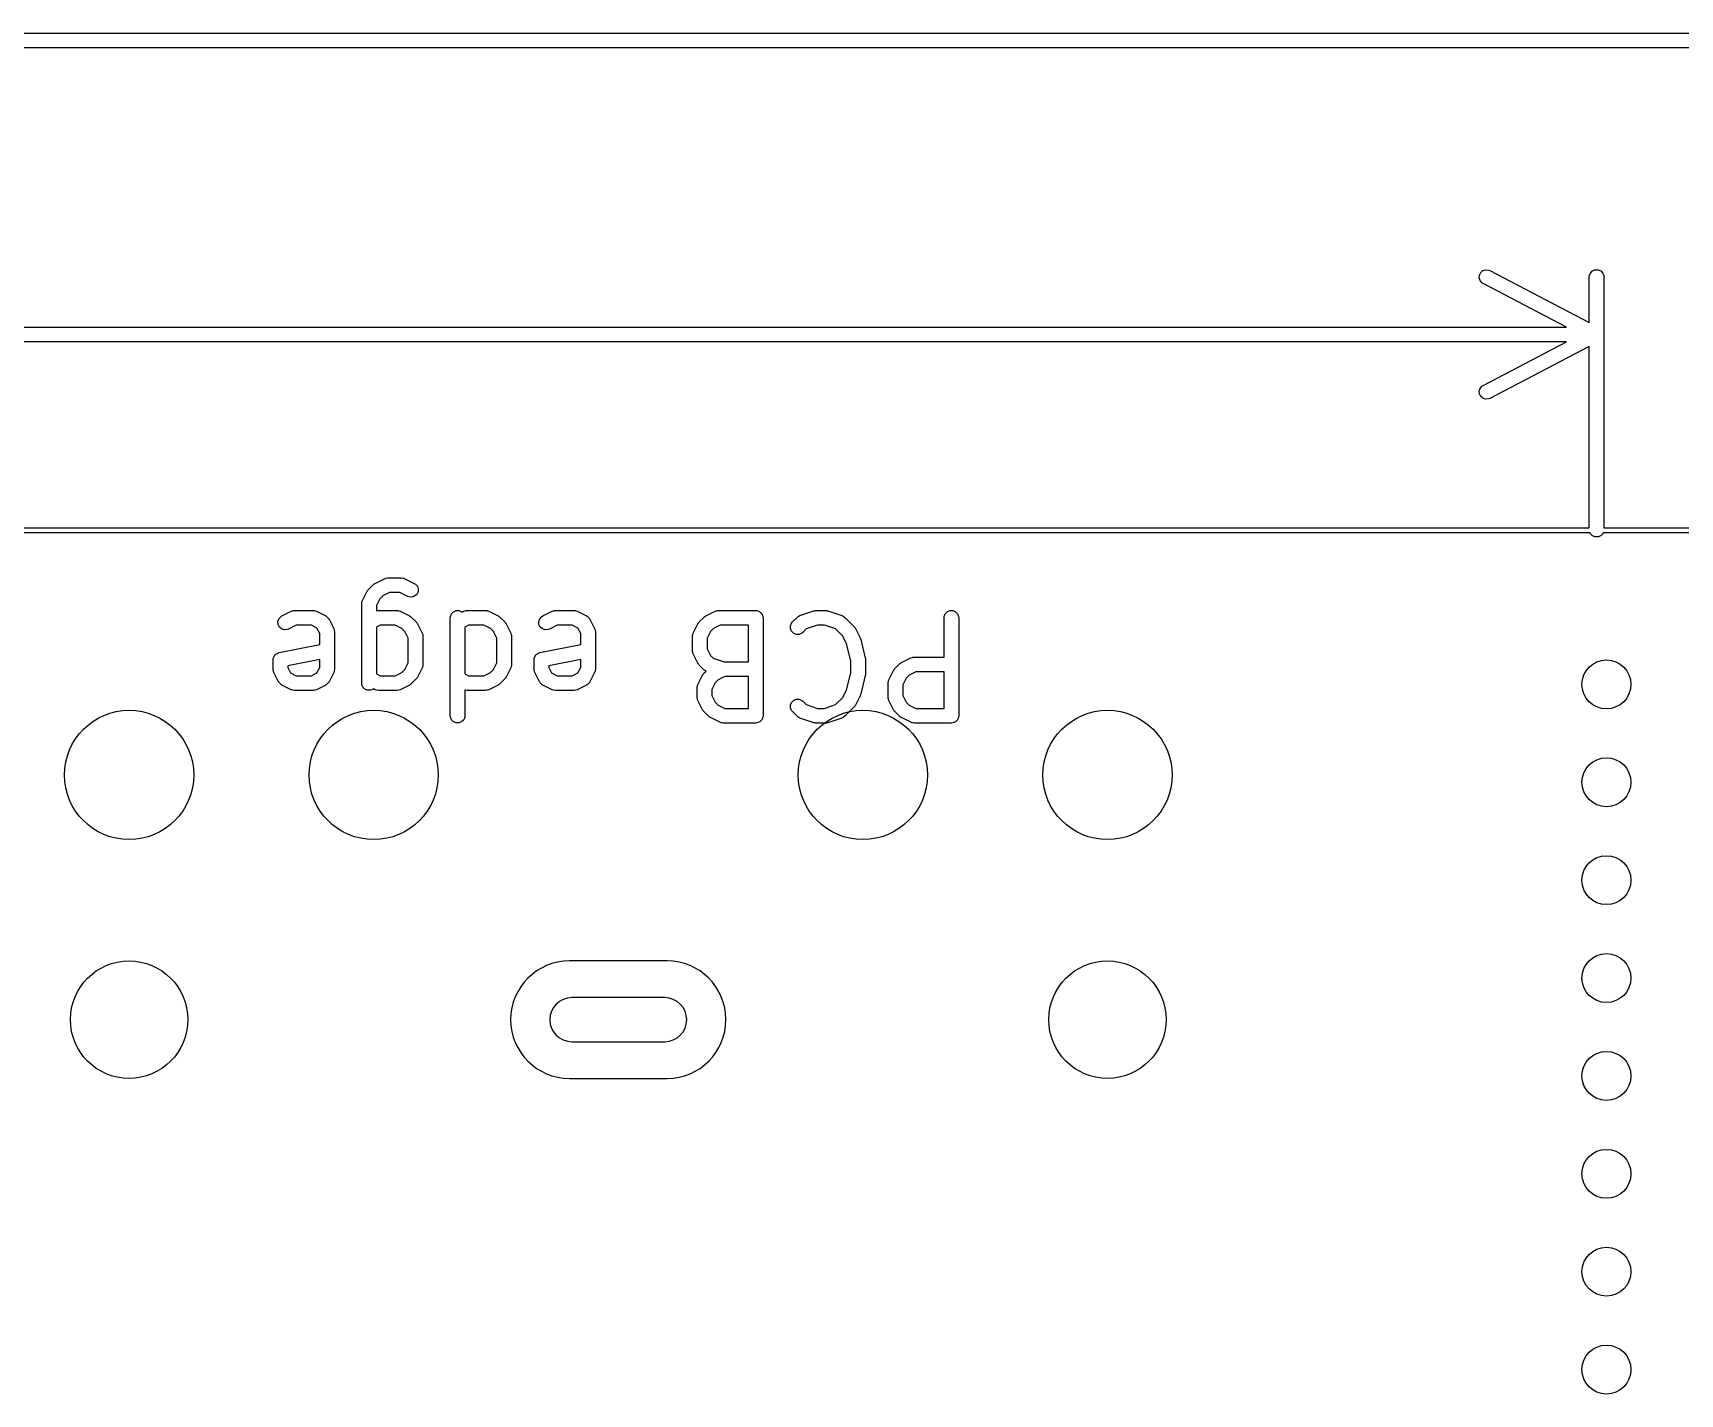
# Model space of a CAD drawing. Header units: inches. Extents: x 0.57 to 7.95, y -5.84 to -0.5.
# Drawn here: x 4.489 to 5.152, y -1.115 to -0.568 of the extents above; entities that cross this region are included whole.
import ezdxf

# ---------------------------------------------------------------- set-up
doc = ezdxf.new("R2010")
doc.units = ezdxf.units.IN
doc.header["$MEASUREMENT"] = 0
doc.layers.add('BLACK', color=250, linetype='CONTINUOUS')

msp = doc.modelspace()

# ---------------------------------------------------------------- linework, layer by layer
at = {"layer": 'BLACK', "linetype": 'CONTINUOUS'}
for p, q in [((0.99631, -0.56791), (7.27161, -0.56769)), ((7.27161, -0.5736), (0.99631, -0.57382)), ((5.07082, -0.66621), (5.07092, -0.66506)), ((5.07117, -0.66731), (5.07082, -0.66621)), ((5.07092, -0.66506), (5.07146, -0.66404)), ((5.07191, -0.66819), (5.07117, -0.66731)), ((5.07146, -0.66404), (5.07234, -0.6633)), ((5.0724, -0.66851), (5.07191, -0.66819)), ((5.07234, -0.6633), (5.07344, -0.66295)), ((5.10604, -0.68602), (5.0724, -0.66851)), ((5.07344, -0.66295), (5.07459, -0.66305)), ((5.07459, -0.66305), (5.07512, -0.66327)), ((5.07512, -0.66327), (5.11516, -0.68411)), ((5.11516, -0.66589), (5.11521, -0.66531)), ((5.11516, -0.68411), (5.11516, -0.66589)), ((5.11521, -0.66531), (5.11566, -0.66425)), ((5.11566, -0.66425), (5.11647, -0.66343)), ((5.11647, -0.66343), (5.11753, -0.66299)), ((5.11753, -0.66299), (5.11869, -0.66299)), ((5.11869, -0.66299), (5.11975, -0.66343)), ((5.11975, -0.66343), (5.12057, -0.66425)), ((5.12057, -0.66425), (5.12101, -0.66531)), ((5.12101, -0.66531), (5.12106, -0.66589)), ((5.12106, -0.66589), (5.12106, -0.76673)), ((3.16167, -0.68602), (5.10604, -0.68602)), ((5.10604, -0.69193), (3.16167, -0.69193)), ((5.0724, -0.70944), (5.10604, -0.69193)), ((5.11516, -0.69384), (5.07512, -0.71468)), ((5.11516, -0.76673), (5.11516, -0.69384)), ((5.07082, -0.71174), (5.07117, -0.71064)), ((5.07092, -0.71289), (5.07082, -0.71174)), ((5.07146, -0.71391), (5.07092, -0.71289)), ((5.07117, -0.71064), (5.07191, -0.70976)), ((5.07234, -0.71465), (5.07146, -0.71391)), ((5.07191, -0.70976), (5.0724, -0.70944)), ((5.07344, -0.715), (5.07234, -0.71465)), ((5.07459, -0.7149), (5.07344, -0.715)), ((5.07512, -0.71468), (5.07459, -0.7149)), ((5.11547, -0.7687), (3.15224, -0.7687)), ((3.15256, -0.76673), (5.11516, -0.76673)), ((5.11566, -0.76914), (5.11547, -0.7687)), ((5.12075, -0.7687), (5.12057, -0.76914)), ((7.28073, -0.7687), (5.12075, -0.7687)), ((5.12106, -0.76673), (7.28073, -0.76673)), ((5.11647, -0.76995), (5.11566, -0.76914)), ((5.11753, -0.77039), (5.11647, -0.76995)), ((5.11869, -0.77039), (5.11753, -0.77039)), ((5.11975, -0.76995), (5.11869, -0.77039)), ((5.12057, -0.76914), (5.11975, -0.76995)), ((4.62654, -0.78907), (4.63029, -0.7872)), ((4.63029, -0.7872), (4.63083, -0.78699)), ((4.63083, -0.78699), (4.63093, -0.78698)), ((4.63093, -0.78698), (4.63103, -0.78694)), ((4.63103, -0.78694), (4.63161, -0.78688)), ((4.63161, -0.78688), (4.63723, -0.78688)), ((4.63723, -0.78688), (4.63781, -0.78694)), ((4.63781, -0.78694), (4.63791, -0.78698)), ((4.63791, -0.78698), (4.63801, -0.78699)), ((4.63801, -0.78699), (4.63855, -0.7872)), ((4.63855, -0.7872), (4.6423, -0.78907)), ((4.62147, -0.79602), (4.62334, -0.79227)), ((4.62334, -0.79227), (4.6235, -0.79202)), ((4.6235, -0.79202), (4.62353, -0.79195)), ((4.62353, -0.79195), (4.6236, -0.79186)), ((4.6236, -0.79186), (4.62365, -0.79178)), ((4.62365, -0.79178), (4.62371, -0.79172)), ((4.62371, -0.79172), (4.6239, -0.7915)), ((4.6239, -0.7915), (4.62577, -0.78962)), ((4.62577, -0.78962), (4.626, -0.78944)), ((4.626, -0.78944), (4.62605, -0.78938)), ((4.62605, -0.78938), (4.62614, -0.78932)), ((4.62614, -0.78932), (4.62622, -0.78926)), ((4.62622, -0.78926), (4.62629, -0.78923)), ((4.62629, -0.78923), (4.62654, -0.78907)), ((4.62841, -0.79534), (4.62706, -0.79803)), ((4.62961, -0.79414), (4.62841, -0.79534)), ((4.63231, -0.79279), (4.62961, -0.79414)), ((4.63654, -0.79279), (4.63231, -0.79279)), ((4.63966, -0.79435), (4.63654, -0.79279)), ((4.6402, -0.79456), (4.63966, -0.79435)), ((4.64135, -0.79464), (4.6402, -0.79456)), ((4.64244, -0.79428), (4.64135, -0.79464)), ((4.6423, -0.78907), (4.64279, -0.78938)), ((4.64331, -0.79352), (4.64244, -0.79428)), ((4.64279, -0.78938), (4.64355, -0.79025)), ((4.64383, -0.79249), (4.64331, -0.79352)), ((4.64355, -0.79025), (4.64391, -0.79134)), ((4.64391, -0.79134), (4.64383, -0.79249)), ((4.58904, -0.80219), (4.59279, -0.80032)), ((4.59279, -0.80032), (4.59333, -0.80011)), ((4.59333, -0.80011), (4.59344, -0.8001)), ((4.59344, -0.8001), (4.59354, -0.80006)), ((4.59354, -0.80006), (4.59411, -0.80001)), ((4.59411, -0.80001), (4.60161, -0.80001)), ((4.60161, -0.80001), (4.60219, -0.80006)), ((4.60219, -0.80006), (4.60229, -0.8001)), ((4.60229, -0.8001), (4.60239, -0.80011)), ((4.60239, -0.80011), (4.60293, -0.80032)), ((4.60293, -0.80032), (4.60668, -0.80219)), ((4.62116, -0.79734), (4.62121, -0.79676)), ((4.62116, -0.82921), (4.62116, -0.79734)), ((4.62121, -0.79676), (4.62125, -0.79666)), ((4.62125, -0.79666), (4.62126, -0.79656)), ((4.62126, -0.79656), (4.62147, -0.79602)), ((4.62706, -0.79803), (4.62706, -0.80012)), ((4.62706, -0.80012), (4.62708, -0.80011)), ((4.62708, -0.80011), (4.62718, -0.8001)), ((4.62718, -0.8001), (4.62728, -0.80006)), ((4.62728, -0.80006), (4.62786, -0.80001)), ((4.62786, -0.80001), (4.63536, -0.80001)), ((4.63536, -0.80001), (4.63593, -0.80006)), ((4.63593, -0.80006), (4.63603, -0.8001)), ((4.63603, -0.8001), (4.63614, -0.80011)), ((4.63614, -0.80011), (4.63668, -0.80032)), ((4.63668, -0.80032), (4.64043, -0.80219)), ((4.65683, -0.80238), (4.65727, -0.80132)), ((4.65727, -0.80132), (4.65809, -0.8005)), ((4.65809, -0.8005), (4.65915, -0.80006)), ((4.65915, -0.80006), (4.66031, -0.80006)), ((4.66031, -0.80006), (4.66137, -0.8005)), ((4.66137, -0.8005), (4.66151, -0.80064)), ((4.66151, -0.80064), (4.66216, -0.80032)), ((4.66216, -0.80032), (4.6627, -0.80011)), ((4.6627, -0.80011), (4.66281, -0.8001)), ((4.66281, -0.8001), (4.6629, -0.80006)), ((4.6629, -0.80006), (4.66348, -0.80001)), ((4.66348, -0.80001), (4.67098, -0.80001)), ((4.67098, -0.80001), (4.67155, -0.80006)), ((4.67155, -0.80006), (4.67165, -0.8001)), ((4.67165, -0.8001), (4.67176, -0.80011)), ((4.67176, -0.80011), (4.6723, -0.80032)), ((4.6723, -0.80032), (4.67605, -0.80219)), ((4.69403, -0.80219), (4.69778, -0.80032)), ((4.69778, -0.80032), (4.69832, -0.80011)), ((4.69832, -0.80011), (4.69843, -0.8001)), ((4.69843, -0.8001), (4.69852, -0.80006)), ((4.69852, -0.80006), (4.6991, -0.80001)), ((4.6991, -0.80001), (4.7066, -0.80001)), ((4.7066, -0.80001), (4.70718, -0.80006)), ((4.70718, -0.80006), (4.70727, -0.8001)), ((4.70727, -0.8001), (4.70738, -0.80011)), ((4.70738, -0.80011), (4.70792, -0.80032)), ((4.70792, -0.80032), (4.71167, -0.80219)), ((4.75965, -0.80219), (4.7634, -0.80032)), ((4.7634, -0.80032), (4.76394, -0.80011)), ((4.76394, -0.80011), (4.76404, -0.8001)), ((4.76404, -0.8001), (4.76414, -0.80006)), ((4.76414, -0.80006), (4.76472, -0.80001)), ((4.76472, -0.80001), (4.77971, -0.80001)), ((4.77971, -0.80001), (4.78029, -0.80006)), ((4.78029, -0.80006), (4.78136, -0.8005)), ((4.78136, -0.8005), (4.78217, -0.80132)), ((4.78217, -0.80132), (4.78261, -0.80238)), ((4.79753, -0.80203), (4.80315, -0.80016)), ((4.80315, -0.80016), (4.80344, -0.80009)), ((4.80344, -0.80009), (4.80351, -0.80006)), ((4.80351, -0.80006), (4.80362, -0.80005)), ((4.80362, -0.80005), (4.80372, -0.80003)), ((4.80372, -0.80003), (4.8038, -0.80004)), ((4.8038, -0.80004), (4.80409, -0.80001)), ((4.80409, -0.80001), (4.80784, -0.80001)), ((4.80784, -0.80001), (4.80813, -0.80004)), ((4.80813, -0.80004), (4.80821, -0.80003)), ((4.80821, -0.80003), (4.80831, -0.80005)), ((4.80831, -0.80005), (4.80841, -0.80006)), ((4.80841, -0.80006), (4.80848, -0.80009)), ((4.80848, -0.80009), (4.80877, -0.80016)), ((4.80877, -0.80016), (4.81439, -0.80203)), ((4.85556, -0.80238), (4.856, -0.80132)), ((4.856, -0.80132), (4.85681, -0.8005)), ((4.85681, -0.8005), (4.85788, -0.80006)), ((4.85788, -0.80006), (4.85903, -0.80006)), ((4.85903, -0.80006), (4.8601, -0.8005)), ((4.8601, -0.8005), (4.86091, -0.80132)), ((4.86091, -0.80132), (4.86135, -0.80238)), ((4.58743, -0.80447), (4.5878, -0.80337)), ((4.58752, -0.80561), (4.58743, -0.80447)), ((4.58803, -0.80665), (4.58752, -0.80561)), ((4.5878, -0.80337), (4.58855, -0.8025)), ((4.5889, -0.8074), (4.58803, -0.80665)), ((4.58855, -0.8025), (4.58904, -0.80219)), ((4.58999, -0.80776), (4.5889, -0.8074)), ((4.59114, -0.80768), (4.58999, -0.80776)), ((4.59168, -0.80748), (4.59114, -0.80768)), ((4.59481, -0.80591), (4.59168, -0.80748)), ((4.60092, -0.80591), (4.59481, -0.80591)), ((4.60316, -0.80704), (4.60092, -0.80591)), ((4.60428, -0.80928), (4.60316, -0.80704)), ((4.60668, -0.80219), (4.60678, -0.80225)), ((4.60678, -0.80225), (4.60682, -0.80227)), ((4.60682, -0.80227), (4.60688, -0.80232)), ((4.60688, -0.80232), (4.60717, -0.8025)), ((4.60717, -0.8025), (4.60741, -0.80278)), ((4.60741, -0.80278), (4.60769, -0.80302)), ((4.60769, -0.80302), (4.60788, -0.80332)), ((4.60788, -0.80332), (4.60793, -0.80337)), ((4.60793, -0.80337), (4.60794, -0.80342)), ((4.60794, -0.80342), (4.608, -0.80351)), ((4.608, -0.80351), (4.60988, -0.80726)), ((4.60988, -0.80726), (4.61008, -0.8078)), ((4.61008, -0.8078), (4.61009, -0.80791)), ((4.61009, -0.80791), (4.61013, -0.80801)), ((4.61013, -0.80801), (4.61019, -0.80858)), ((4.61019, -0.80858), (4.61019, -0.82358)), ((4.62856, -0.80591), (4.62706, -0.80666)), ((4.62706, -0.80666), (4.62706, -0.82551)), ((4.63466, -0.80591), (4.62856, -0.80591)), ((4.63736, -0.80726), (4.63466, -0.80591)), ((4.63856, -0.80846), (4.63736, -0.80726)), ((4.6399, -0.81116), (4.63856, -0.80846)), ((4.64043, -0.80219), (4.64068, -0.80235)), ((4.64068, -0.80235), (4.64075, -0.80238)), ((4.64075, -0.80238), (4.64083, -0.80245)), ((4.64083, -0.80245), (4.64092, -0.8025)), ((4.64092, -0.8025), (4.64097, -0.80256)), ((4.64097, -0.80256), (4.6412, -0.80275)), ((4.6412, -0.80275), (4.64307, -0.80462)), ((4.64307, -0.80462), (4.64326, -0.80485)), ((4.64326, -0.80485), (4.64331, -0.8049)), ((4.64331, -0.8049), (4.64337, -0.80499)), ((4.64337, -0.80499), (4.64344, -0.80507)), ((4.64344, -0.80507), (4.64347, -0.80514)), ((4.64347, -0.80514), (4.64362, -0.80539)), ((4.64362, -0.80539), (4.6455, -0.80914)), ((4.65678, -0.80296), (4.65683, -0.80238)), ((4.65678, -0.84233), (4.65678, -0.80296)), ((4.66418, -0.80591), (4.66268, -0.80666)), ((4.66268, -0.80666), (4.66268, -0.82551)), ((4.67028, -0.80591), (4.66418, -0.80591)), ((4.67298, -0.80726), (4.67028, -0.80591)), ((4.67418, -0.80846), (4.67298, -0.80726)), ((4.67552, -0.81116), (4.67418, -0.80846)), ((4.67605, -0.80219), (4.6763, -0.80235)), ((4.6763, -0.80235), (4.67637, -0.80238)), ((4.67637, -0.80238), (4.67645, -0.80245)), ((4.67645, -0.80245), (4.67654, -0.8025)), ((4.67654, -0.8025), (4.67659, -0.80256)), ((4.67659, -0.80256), (4.67682, -0.80275)), ((4.67682, -0.80275), (4.67869, -0.80462)), ((4.67869, -0.80462), (4.67888, -0.80485)), ((4.67888, -0.80485), (4.67894, -0.8049)), ((4.67894, -0.8049), (4.67899, -0.80499)), ((4.67899, -0.80499), (4.67906, -0.80507)), ((4.67906, -0.80507), (4.67909, -0.80514)), ((4.67909, -0.80514), (4.67924, -0.80539)), ((4.67924, -0.80539), (4.68112, -0.80914)), ((4.69242, -0.80447), (4.69279, -0.80337)), ((4.6925, -0.80561), (4.69242, -0.80447)), ((4.69302, -0.80665), (4.6925, -0.80561)), ((4.69279, -0.80337), (4.69354, -0.8025)), ((4.69389, -0.8074), (4.69302, -0.80665)), ((4.69354, -0.8025), (4.69403, -0.80219)), ((4.69498, -0.80776), (4.69389, -0.8074)), ((4.69613, -0.80768), (4.69498, -0.80776)), ((4.69667, -0.80748), (4.69613, -0.80768)), ((4.6998, -0.80591), (4.69667, -0.80748)), ((4.7059, -0.80591), (4.6998, -0.80591)), ((4.70815, -0.80704), (4.7059, -0.80591)), ((4.70927, -0.80928), (4.70815, -0.80704)), ((4.71167, -0.80219), (4.71177, -0.80225)), ((4.71177, -0.80225), (4.71181, -0.80227)), ((4.71181, -0.80227), (4.71187, -0.80232)), ((4.71187, -0.80232), (4.71216, -0.8025)), ((4.71216, -0.8025), (4.7124, -0.80278)), ((4.7124, -0.80278), (4.71268, -0.80302)), ((4.71268, -0.80302), (4.71286, -0.80332)), ((4.71286, -0.80332), (4.71291, -0.80337)), ((4.71291, -0.80337), (4.71293, -0.80342)), ((4.71293, -0.80342), (4.71299, -0.80351)), ((4.71299, -0.80351), (4.71486, -0.80726)), ((4.71486, -0.80726), (4.71507, -0.8078)), ((4.71507, -0.8078), (4.71508, -0.80791)), ((4.71508, -0.80791), (4.71512, -0.80801)), ((4.71512, -0.80801), (4.71518, -0.80858)), ((4.71518, -0.80858), (4.71518, -0.82358)), ((4.75458, -0.80914), (4.75645, -0.80539)), ((4.75645, -0.80539), (4.75661, -0.80514)), ((4.75661, -0.80514), (4.75664, -0.80507)), ((4.75664, -0.80507), (4.7567, -0.80499)), ((4.7567, -0.80499), (4.75676, -0.8049)), ((4.75676, -0.8049), (4.75682, -0.80485)), ((4.75682, -0.80485), (4.757, -0.80462)), ((4.757, -0.80462), (4.75888, -0.80275)), ((4.75888, -0.80275), (4.75911, -0.80256)), ((4.75911, -0.80256), (4.75916, -0.8025)), ((4.75916, -0.8025), (4.75925, -0.80245)), ((4.75925, -0.80245), (4.75933, -0.80238)), ((4.75933, -0.80238), (4.7594, -0.80235)), ((4.7594, -0.80235), (4.75965, -0.80219)), ((4.76152, -0.80846), (4.76017, -0.81116)), ((4.76272, -0.80726), (4.76152, -0.80846)), ((4.76541, -0.80591), (4.76272, -0.80726)), ((4.77676, -0.80591), (4.76541, -0.80591)), ((4.77676, -0.82063), (4.77676, -0.80591)), ((4.78261, -0.80238), (4.78267, -0.80296)), ((4.78267, -0.80296), (4.78267, -0.84233)), ((4.79369, -0.80613), (4.79413, -0.80507)), ((4.79369, -0.80729), (4.79369, -0.80613)), ((4.79413, -0.80835), (4.79369, -0.80729)), ((4.79413, -0.80507), (4.7945, -0.80462)), ((4.79495, -0.80916), (4.79413, -0.80835)), ((4.7945, -0.80462), (4.79637, -0.80275)), ((4.79637, -0.80275), (4.79682, -0.80238)), ((4.79682, -0.80238), (4.79692, -0.80234)), ((4.79692, -0.80234), (4.797, -0.80227)), ((4.797, -0.80227), (4.79753, -0.80203)), ((4.80006, -0.80742), (4.79868, -0.8088)), ((4.80457, -0.80591), (4.80006, -0.80742)), ((4.80736, -0.80591), (4.80457, -0.80591)), ((4.81187, -0.80742), (4.80736, -0.80591)), ((4.81478, -0.81033), (4.81187, -0.80742)), ((4.81439, -0.80203), (4.81492, -0.80227)), ((4.81492, -0.80227), (4.815, -0.80234)), ((4.815, -0.80234), (4.8151, -0.80238)), ((4.8151, -0.80238), (4.81555, -0.80275)), ((4.81555, -0.80275), (4.8193, -0.8065)), ((4.8193, -0.8065), (4.81948, -0.80672)), ((4.81948, -0.80672), (4.81954, -0.80677)), ((4.81954, -0.80677), (4.8196, -0.80686)), ((4.8196, -0.80686), (4.81967, -0.80694)), ((4.81967, -0.80694), (4.8197, -0.80702)), ((4.8197, -0.80702), (4.81985, -0.80726)), ((4.81985, -0.80726), (4.82173, -0.81101)), ((4.8555, -0.80296), (4.85556, -0.80238)), ((4.8555, -0.81875), (4.8555, -0.80296)), ((4.86135, -0.80238), (4.86141, -0.80296)), ((4.86141, -0.80296), (4.86141, -0.84233)), ((4.58791, -0.81694), (4.60428, -0.81366)), ((4.60428, -0.81366), (4.60428, -0.80928)), ((4.6399, -0.82101), (4.6399, -0.81116)), ((4.6455, -0.80914), (4.6457, -0.80968)), ((4.6457, -0.80968), (4.64571, -0.80978)), ((4.64571, -0.80978), (4.64575, -0.80988)), ((4.64575, -0.80988), (4.64581, -0.81046)), ((4.64581, -0.81046), (4.64581, -0.82171)), ((4.67552, -0.82101), (4.67552, -0.81116)), ((4.68112, -0.80914), (4.68133, -0.80968)), ((4.68133, -0.80968), (4.68133, -0.80978)), ((4.68133, -0.80978), (4.68137, -0.80988)), ((4.68137, -0.80988), (4.68143, -0.81046)), ((4.68143, -0.81046), (4.68143, -0.82171)), ((4.6929, -0.81694), (4.70927, -0.81366)), ((4.70927, -0.81366), (4.70927, -0.80928)), ((4.75427, -0.81046), (4.75432, -0.80988)), ((4.75427, -0.81608), (4.75427, -0.81046)), ((4.75432, -0.80988), (4.75436, -0.80978)), ((4.75436, -0.80978), (4.75437, -0.80968)), ((4.75437, -0.80968), (4.75458, -0.80914)), ((4.76017, -0.81116), (4.76017, -0.81539)), ((4.79601, -0.80961), (4.79495, -0.80916)), ((4.79716, -0.80961), (4.79601, -0.80961)), ((4.79823, -0.80916), (4.79716, -0.80961)), ((4.79868, -0.8088), (4.79823, -0.80916)), ((4.8163, -0.81336), (4.81478, -0.81033)), ((4.81801, -0.8202), (4.8163, -0.81336)), ((4.82173, -0.81101), (4.82174, -0.81106)), ((4.82174, -0.81106), (4.82175, -0.81107)), ((4.82175, -0.81107), (4.82184, -0.81131)), ((4.82184, -0.81131), (4.82193, -0.81155)), ((4.82193, -0.81155), (4.82193, -0.81158)), ((4.82193, -0.81158), (4.82195, -0.81162)), ((4.82195, -0.81162), (4.82382, -0.81912)), ((4.58554, -0.81983), (4.58559, -0.81926)), ((4.58554, -0.82358), (4.58554, -0.81983)), ((4.58559, -0.81926), (4.5857, -0.81899)), ((4.5857, -0.81899), (4.58576, -0.81871)), ((4.58576, -0.81871), (4.58592, -0.81846)), ((4.58592, -0.81846), (4.58603, -0.81819)), ((4.58603, -0.81819), (4.58624, -0.81799)), ((4.58624, -0.81799), (4.5864, -0.81775)), ((4.5864, -0.81775), (4.58664, -0.81758)), ((4.58664, -0.81758), (4.58685, -0.81738)), ((4.58685, -0.81738), (4.58712, -0.81727)), ((4.58712, -0.81727), (4.58736, -0.81711)), ((4.58736, -0.81711), (4.58791, -0.81694)), ((4.60428, -0.81968), (4.59144, -0.82225)), ((4.60428, -0.82289), (4.60428, -0.81968)), ((4.63856, -0.82371), (4.6399, -0.82101)), ((4.64581, -0.82171), (4.64575, -0.82228)), ((4.67418, -0.82371), (4.67552, -0.82101)), ((4.68143, -0.82171), (4.68137, -0.82228)), ((4.69052, -0.81983), (4.69058, -0.81926)), ((4.69052, -0.82358), (4.69052, -0.81983)), ((4.69058, -0.81926), (4.69069, -0.81899)), ((4.69069, -0.81899), (4.69075, -0.81871)), ((4.69075, -0.81871), (4.69091, -0.81846)), ((4.69091, -0.81846), (4.69102, -0.81819)), ((4.69102, -0.81819), (4.69123, -0.81799)), ((4.69123, -0.81799), (4.69139, -0.81775)), ((4.69139, -0.81775), (4.69163, -0.81758)), ((4.69163, -0.81758), (4.69184, -0.81738)), ((4.69184, -0.81738), (4.6921, -0.81727)), ((4.6921, -0.81727), (4.69234, -0.81711)), ((4.69234, -0.81711), (4.6929, -0.81694)), ((4.70927, -0.81968), (4.69643, -0.82225)), ((4.70927, -0.82289), (4.70927, -0.81968)), ((4.75432, -0.81666), (4.75427, -0.81608)), ((4.75436, -0.81676), (4.75432, -0.81666)), ((4.75437, -0.81686), (4.75436, -0.81676)), ((4.75458, -0.8174), (4.75437, -0.81686)), ((4.75645, -0.82115), (4.75458, -0.8174)), ((4.75661, -0.8214), (4.75645, -0.82115)), ((4.75664, -0.82147), (4.75661, -0.8214)), ((4.7567, -0.82155), (4.75664, -0.82147)), ((4.75676, -0.82164), (4.7567, -0.82155)), ((4.75682, -0.82169), (4.75676, -0.82164)), ((4.757, -0.82192), (4.75682, -0.82169)), ((4.76017, -0.81539), (4.76152, -0.81808)), ((4.76152, -0.81808), (4.76256, -0.81913)), ((4.76256, -0.81913), (4.76707, -0.82063)), ((4.76707, -0.82063), (4.77676, -0.82063)), ((4.81801, -0.82509), (4.81801, -0.8202)), ((4.82382, -0.81912), (4.82384, -0.81922)), ((4.82384, -0.81922), (4.82386, -0.81926)), ((4.82386, -0.81926), (4.82388, -0.81947)), ((4.82388, -0.81947), (4.82391, -0.81969)), ((4.82391, -0.81969), (4.8239, -0.81973)), ((4.8239, -0.81973), (4.82391, -0.81983)), ((4.82391, -0.81983), (4.82391, -0.82546)), ((4.83574, -0.82337), (4.83762, -0.82149)), ((4.83762, -0.82149), (4.83785, -0.82131)), ((4.83785, -0.82131), (4.8379, -0.82125)), ((4.8379, -0.82125), (4.83799, -0.82119)), ((4.83799, -0.82119), (4.83807, -0.82113)), ((4.83807, -0.82113), (4.83814, -0.8211)), ((4.83814, -0.8211), (4.83839, -0.82094)), ((4.83839, -0.82094), (4.84214, -0.81907)), ((4.84214, -0.81907), (4.84268, -0.81886)), ((4.84268, -0.81886), (4.84278, -0.81885)), ((4.84278, -0.81885), (4.84288, -0.81881)), ((4.84288, -0.81881), (4.84346, -0.81875)), ((4.84346, -0.81875), (4.8555, -0.81875)), ((4.58559, -0.82416), (4.58554, -0.82358)), ((4.58563, -0.82426), (4.58559, -0.82416)), ((4.58564, -0.82436), (4.58563, -0.82426)), ((4.58585, -0.8249), (4.58564, -0.82436)), ((4.58772, -0.82865), (4.58585, -0.8249)), ((4.59144, -0.82225), (4.59144, -0.82289)), ((4.59144, -0.82289), (4.59256, -0.82513)), ((4.59256, -0.82513), (4.59481, -0.82625)), ((4.59481, -0.82625), (4.60092, -0.82625)), ((4.60092, -0.82625), (4.60316, -0.82513)), ((4.60316, -0.82513), (4.60428, -0.82289)), ((4.60988, -0.8249), (4.608, -0.82865)), ((4.61008, -0.82436), (4.60988, -0.8249)), ((4.61009, -0.82426), (4.61008, -0.82436)), ((4.61013, -0.82416), (4.61009, -0.82426)), ((4.61019, -0.82358), (4.61013, -0.82416)), ((4.62706, -0.82551), (4.62856, -0.82625)), ((4.62856, -0.82625), (4.63466, -0.82625)), ((4.63466, -0.82625), (4.63736, -0.82491)), ((4.63736, -0.82491), (4.63856, -0.82371)), ((4.64307, -0.82754), (4.6412, -0.82942)), ((4.64326, -0.82732), (4.64307, -0.82754)), ((4.64331, -0.82727), (4.64326, -0.82732)), ((4.64337, -0.82718), (4.64331, -0.82727)), ((4.64344, -0.8271), (4.64337, -0.82718)), ((4.64347, -0.82703), (4.64344, -0.8271)), ((4.64362, -0.82678), (4.64347, -0.82703)), ((4.6455, -0.82303), (4.64362, -0.82678)), ((4.6457, -0.82249), (4.6455, -0.82303)), ((4.64571, -0.82238), (4.6457, -0.82249)), ((4.64575, -0.82228), (4.64571, -0.82238)), ((4.66268, -0.82551), (4.66418, -0.82625)), ((4.66418, -0.82625), (4.67028, -0.82625)), ((4.67028, -0.82625), (4.67298, -0.82491)), ((4.67298, -0.82491), (4.67418, -0.82371)), ((4.67869, -0.82754), (4.67682, -0.82942)), ((4.67888, -0.82732), (4.67869, -0.82754)), ((4.67894, -0.82727), (4.67888, -0.82732)), ((4.67899, -0.82718), (4.67894, -0.82727)), ((4.67906, -0.8271), (4.67899, -0.82718)), ((4.67909, -0.82703), (4.67906, -0.8271)), ((4.67924, -0.82678), (4.67909, -0.82703)), ((4.68112, -0.82303), (4.67924, -0.82678)), ((4.68133, -0.82249), (4.68112, -0.82303)), ((4.68137, -0.82228), (4.68133, -0.82238)), ((4.68133, -0.82238), (4.68133, -0.82249)), ((4.69058, -0.82416), (4.69052, -0.82358)), ((4.69062, -0.82426), (4.69058, -0.82416)), ((4.69063, -0.82436), (4.69062, -0.82426)), ((4.69083, -0.8249), (4.69063, -0.82436)), ((4.69271, -0.82865), (4.69083, -0.8249)), ((4.69643, -0.82225), (4.69643, -0.82289)), ((4.69643, -0.82289), (4.69755, -0.82513)), ((4.69755, -0.82513), (4.6998, -0.82625)), ((4.6998, -0.82625), (4.7059, -0.82625)), ((4.7059, -0.82625), (4.70815, -0.82513)), ((4.70815, -0.82513), (4.70927, -0.82289)), ((4.71486, -0.8249), (4.71299, -0.82865)), ((4.71507, -0.82436), (4.71486, -0.8249)), ((4.71508, -0.82426), (4.71507, -0.82436)), ((4.71512, -0.82416), (4.71508, -0.82426)), ((4.71518, -0.82358), (4.71512, -0.82416)), ((4.75645, -0.82976), (4.75833, -0.82601)), ((4.75888, -0.8238), (4.757, -0.82192)), ((4.75833, -0.82601), (4.75848, -0.82576)), ((4.75848, -0.82576), (4.75851, -0.82569)), ((4.75851, -0.82569), (4.75858, -0.82561)), ((4.75858, -0.82561), (4.75863, -0.82552)), ((4.75863, -0.82552), (4.75869, -0.82547)), ((4.75869, -0.82547), (4.75888, -0.82524)), ((4.75933, -0.82416), (4.75888, -0.8238)), ((4.75888, -0.82524), (4.75974, -0.82438)), ((4.75942, -0.8242), (4.75933, -0.82416)), ((4.75951, -0.82427), (4.75942, -0.8242)), ((4.75974, -0.82438), (4.75951, -0.82427)), ((4.76459, -0.82788), (4.76339, -0.82908)), ((4.76729, -0.82654), (4.76459, -0.82788)), ((4.77676, -0.82654), (4.76729, -0.82654)), ((4.77676, -0.83938), (4.77676, -0.82654)), ((4.8163, -0.83193), (4.81801, -0.82509)), ((4.82382, -0.82617), (4.82195, -0.83367)), ((4.82384, -0.82607), (4.82382, -0.82617)), ((4.82386, -0.82603), (4.82384, -0.82607)), ((4.82388, -0.82582), (4.82386, -0.82603)), ((4.82391, -0.8256), (4.82388, -0.82582)), ((4.82391, -0.82546), (4.8239, -0.82556)), ((4.8239, -0.82556), (4.82391, -0.8256)), ((4.8331, -0.82853), (4.83311, -0.82843)), ((4.83311, -0.82843), (4.83332, -0.82789)), ((4.83332, -0.82789), (4.83519, -0.82414)), ((4.83519, -0.82414), (4.83535, -0.82389)), ((4.83535, -0.82389), (4.83538, -0.82382)), ((4.83538, -0.82382), (4.83544, -0.82374)), ((4.83544, -0.82374), (4.8355, -0.82365)), ((4.8355, -0.82365), (4.83556, -0.8236)), ((4.83556, -0.8236), (4.83574, -0.82337)), ((4.84026, -0.82721), (4.83891, -0.8299)), ((4.84146, -0.82601), (4.84026, -0.82721)), ((4.84415, -0.82466), (4.84146, -0.82601)), ((4.8555, -0.82466), (4.84415, -0.82466)), ((4.8555, -0.83938), (4.8555, -0.82466)), ((4.58778, -0.82875), (4.58772, -0.82865)), ((4.5878, -0.82879), (4.58778, -0.82875)), ((4.58785, -0.82885), (4.5878, -0.82879)), ((4.58803, -0.82914), (4.58785, -0.82885)), ((4.58831, -0.82938), (4.58803, -0.82914)), ((4.58855, -0.82966), (4.58831, -0.82938)), ((4.58884, -0.82985), (4.58855, -0.82966)), ((4.5889, -0.8299), (4.58884, -0.82985)), ((4.58895, -0.82991), (4.5889, -0.8299)), ((4.58904, -0.82997), (4.58895, -0.82991)), ((4.59279, -0.83185), (4.58904, -0.82997)), ((4.59333, -0.83205), (4.59279, -0.83185)), ((4.59344, -0.83206), (4.59333, -0.83205)), ((4.59354, -0.8321), (4.59344, -0.83206)), ((4.59411, -0.83216), (4.59354, -0.8321)), ((4.60161, -0.83216), (4.59411, -0.83216)), ((4.60219, -0.8321), (4.60161, -0.83216)), ((4.60229, -0.83206), (4.60219, -0.8321)), ((4.60239, -0.83205), (4.60229, -0.83206)), ((4.60293, -0.83185), (4.60239, -0.83205)), ((4.60668, -0.82997), (4.60293, -0.83185)), ((4.60678, -0.82991), (4.60668, -0.82997)), ((4.60682, -0.8299), (4.60678, -0.82991)), ((4.60688, -0.82985), (4.60682, -0.8299)), ((4.60717, -0.82966), (4.60688, -0.82985)), ((4.60741, -0.82938), (4.60717, -0.82966)), ((4.60769, -0.82914), (4.60741, -0.82938)), ((4.60788, -0.82885), (4.60769, -0.82914)), ((4.60793, -0.82879), (4.60788, -0.82885)), ((4.60794, -0.82875), (4.60793, -0.82879)), ((4.608, -0.82865), (4.60794, -0.82875)), ((4.62121, -0.82978), (4.62116, -0.82921)), ((4.62165, -0.83085), (4.62121, -0.82978)), ((4.62247, -0.83166), (4.62165, -0.83085)), ((4.62353, -0.8321), (4.62247, -0.83166)), ((4.62469, -0.8321), (4.62353, -0.8321)), ((4.62575, -0.83166), (4.62469, -0.8321)), ((4.62589, -0.83152), (4.62575, -0.83166)), ((4.62654, -0.83185), (4.62589, -0.83152)), ((4.62708, -0.83205), (4.62654, -0.83185)), ((4.62718, -0.83206), (4.62708, -0.83205)), ((4.62728, -0.8321), (4.62718, -0.83206)), ((4.62786, -0.83216), (4.62728, -0.8321)), ((4.63536, -0.83216), (4.62786, -0.83216)), ((4.63593, -0.8321), (4.63536, -0.83216)), ((4.63603, -0.83206), (4.63593, -0.8321)), ((4.63614, -0.83205), (4.63603, -0.83206)), ((4.63668, -0.83185), (4.63614, -0.83205)), ((4.64043, -0.82997), (4.63668, -0.83185)), ((4.64068, -0.82982), (4.64043, -0.82997)), ((4.64075, -0.82979), (4.64068, -0.82982)), ((4.64083, -0.82972), (4.64075, -0.82979)), ((4.64092, -0.82966), (4.64083, -0.82972)), ((4.64097, -0.82961), (4.64092, -0.82966)), ((4.6412, -0.82942), (4.64097, -0.82961)), ((4.6627, -0.83205), (4.66268, -0.83205)), ((4.66268, -0.83205), (4.66268, -0.84233)), ((4.66281, -0.83206), (4.6627, -0.83205)), ((4.6629, -0.8321), (4.66281, -0.83206)), ((4.66348, -0.83216), (4.6629, -0.8321)), ((4.67098, -0.83216), (4.66348, -0.83216)), ((4.67155, -0.8321), (4.67098, -0.83216)), ((4.67165, -0.83206), (4.67155, -0.8321)), ((4.67176, -0.83205), (4.67165, -0.83206)), ((4.6723, -0.83185), (4.67176, -0.83205)), ((4.67605, -0.82997), (4.6723, -0.83185)), ((4.6763, -0.82982), (4.67605, -0.82997)), ((4.67637, -0.82979), (4.6763, -0.82982)), ((4.67645, -0.82972), (4.67637, -0.82979)), ((4.67654, -0.82966), (4.67645, -0.82972)), ((4.67659, -0.82961), (4.67654, -0.82966)), ((4.67682, -0.82942), (4.67659, -0.82961)), ((4.69277, -0.82875), (4.69271, -0.82865)), ((4.69279, -0.82879), (4.69277, -0.82875)), ((4.69283, -0.82885), (4.69279, -0.82879)), ((4.69302, -0.82914), (4.69283, -0.82885)), ((4.6933, -0.82938), (4.69302, -0.82914)), ((4.69354, -0.82966), (4.6933, -0.82938)), ((4.69383, -0.82985), (4.69354, -0.82966)), ((4.69389, -0.8299), (4.69383, -0.82985)), ((4.69393, -0.82991), (4.69389, -0.8299)), ((4.69403, -0.82997), (4.69393, -0.82991)), ((4.69778, -0.83185), (4.69403, -0.82997)), ((4.69832, -0.83205), (4.69778, -0.83185)), ((4.69843, -0.83206), (4.69832, -0.83205)), ((4.69852, -0.8321), (4.69843, -0.83206)), ((4.6991, -0.83216), (4.69852, -0.8321)), ((4.7066, -0.83216), (4.6991, -0.83216)), ((4.70718, -0.8321), (4.7066, -0.83216)), ((4.70727, -0.83206), (4.70718, -0.8321)), ((4.70738, -0.83205), (4.70727, -0.83206)), ((4.70792, -0.83185), (4.70738, -0.83205)), ((4.71167, -0.82997), (4.70792, -0.83185)), ((4.71177, -0.82991), (4.71167, -0.82997)), ((4.71181, -0.8299), (4.71177, -0.82991)), ((4.71187, -0.82985), (4.71181, -0.8299)), ((4.71216, -0.82966), (4.71187, -0.82985)), ((4.7124, -0.82938), (4.71216, -0.82966)), ((4.71268, -0.82914), (4.7124, -0.82938)), ((4.71286, -0.82885), (4.71268, -0.82914)), ((4.71291, -0.82879), (4.71286, -0.82885)), ((4.71293, -0.82875), (4.71291, -0.82879)), ((4.71299, -0.82865), (4.71293, -0.82875)), ((4.75614, -0.83108), (4.7562, -0.83051)), ((4.75614, -0.83483), (4.75614, -0.83108)), ((4.7562, -0.83541), (4.75614, -0.83483)), ((4.7562, -0.83051), (4.75624, -0.83041)), ((4.75624, -0.8303), (4.75645, -0.82976)), ((4.75624, -0.83041), (4.75624, -0.8303)), ((4.76339, -0.82908), (4.76205, -0.83178)), ((4.76205, -0.83178), (4.76205, -0.83413)), ((4.76205, -0.83413), (4.76339, -0.83683)), ((4.81187, -0.83787), (4.81478, -0.83496)), ((4.81478, -0.83496), (4.8163, -0.83193)), ((4.82173, -0.83428), (4.81985, -0.83803)), ((4.82174, -0.83423), (4.82173, -0.83428)), ((4.82175, -0.83422), (4.82174, -0.83423)), ((4.82184, -0.83398), (4.82175, -0.83422)), ((4.82193, -0.83374), (4.82184, -0.83398)), ((4.82195, -0.83367), (4.82193, -0.83371)), ((4.82193, -0.83371), (4.82193, -0.83374)), ((4.83301, -0.82921), (4.83306, -0.82863)), ((4.83301, -0.83483), (4.83301, -0.82921)), ((4.83306, -0.83541), (4.83301, -0.83483)), ((4.83306, -0.82863), (4.8331, -0.82853)), ((4.83891, -0.8299), (4.83891, -0.83413)), ((4.83891, -0.83413), (4.84026, -0.83683)), ((4.75624, -0.8355), (4.7562, -0.83541)), ((4.75624, -0.83561), (4.75624, -0.8355)), ((4.75645, -0.83615), (4.75624, -0.83561)), ((4.75833, -0.8399), (4.75645, -0.83615)), ((4.75848, -0.84015), (4.75833, -0.8399)), ((4.75851, -0.84022), (4.75848, -0.84015)), ((4.75858, -0.8403), (4.75851, -0.84022)), ((4.75863, -0.84039), (4.75858, -0.8403)), ((4.75869, -0.84044), (4.75863, -0.84039)), ((4.75888, -0.84067), (4.75869, -0.84044)), ((4.76075, -0.84254), (4.75888, -0.84067)), ((4.76339, -0.83683), (4.76459, -0.83803)), ((4.76459, -0.83803), (4.76729, -0.83938)), ((4.76729, -0.83938), (4.77676, -0.83938)), ((4.79369, -0.838), (4.79413, -0.83694)), ((4.79369, -0.83916), (4.79369, -0.838)), ((4.79413, -0.84022), (4.79369, -0.83916)), ((4.79413, -0.83694), (4.79495, -0.83613)), ((4.7945, -0.84067), (4.79413, -0.84022)), ((4.79637, -0.84254), (4.7945, -0.84067)), ((4.79495, -0.83613), (4.79601, -0.83568)), ((4.79601, -0.83568), (4.79716, -0.83568)), ((4.79716, -0.83568), (4.79823, -0.83613)), ((4.79823, -0.83613), (4.79868, -0.83649)), ((4.79868, -0.83649), (4.80006, -0.83787)), ((4.80006, -0.83787), (4.80457, -0.83938)), ((4.80457, -0.83938), (4.80736, -0.83938)), ((4.80736, -0.83938), (4.81187, -0.83787)), ((4.8193, -0.83879), (4.81555, -0.84254)), ((4.81948, -0.83857), (4.8193, -0.83879)), ((4.81954, -0.83852), (4.81948, -0.83857)), ((4.8196, -0.83843), (4.81954, -0.83852)), ((4.81967, -0.83835), (4.8196, -0.83843)), ((4.8197, -0.83827), (4.81967, -0.83835)), ((4.81985, -0.83803), (4.8197, -0.83827)), ((4.8331, -0.8355), (4.83306, -0.83541)), ((4.83311, -0.83561), (4.8331, -0.8355)), ((4.83332, -0.83615), (4.83311, -0.83561)), ((4.83519, -0.8399), (4.83332, -0.83615)), ((4.83535, -0.84015), (4.83519, -0.8399)), ((4.83538, -0.84022), (4.83535, -0.84015)), ((4.83544, -0.8403), (4.83538, -0.84022)), ((4.8355, -0.84039), (4.83544, -0.8403)), ((4.83556, -0.84044), (4.8355, -0.84039)), ((4.83574, -0.84067), (4.83556, -0.84044)), ((4.83762, -0.84254), (4.83574, -0.84067)), ((4.84026, -0.83683), (4.84146, -0.83803)), ((4.84146, -0.83803), (4.84415, -0.83938)), ((4.84415, -0.83938), (4.8555, -0.83938)), ((4.65683, -0.84291), (4.65678, -0.84233)), ((4.65727, -0.84397), (4.65683, -0.84291)), ((4.65809, -0.84479), (4.65727, -0.84397)), ((4.65915, -0.84523), (4.65809, -0.84479)), ((4.66031, -0.84523), (4.65915, -0.84523)), ((4.66137, -0.84479), (4.66031, -0.84523)), ((4.66219, -0.84397), (4.66137, -0.84479)), ((4.66263, -0.84291), (4.66219, -0.84397)), ((4.66268, -0.84233), (4.66263, -0.84291)), ((4.76098, -0.84273), (4.76075, -0.84254)), ((4.76103, -0.84279), (4.76098, -0.84273)), ((4.76112, -0.84284), (4.76103, -0.84279)), ((4.7612, -0.84291), (4.76112, -0.84284)), ((4.76127, -0.84294), (4.7612, -0.84291)), ((4.76152, -0.8431), (4.76127, -0.84294)), ((4.76527, -0.84497), (4.76152, -0.8431)), ((4.76581, -0.84518), (4.76527, -0.84497)), ((4.76592, -0.84519), (4.76581, -0.84518)), ((4.76602, -0.84523), (4.76592, -0.84519)), ((4.76659, -0.84528), (4.76602, -0.84523)), ((4.77971, -0.84528), (4.76659, -0.84528)), ((4.78029, -0.84523), (4.77971, -0.84528)), ((4.78136, -0.84479), (4.78029, -0.84523)), ((4.78217, -0.84397), (4.78136, -0.84479)), ((4.78261, -0.84291), (4.78217, -0.84397)), ((4.78267, -0.84233), (4.78261, -0.84291)), ((4.79682, -0.84291), (4.79637, -0.84254)), ((4.79692, -0.84295), (4.79682, -0.84291)), ((4.797, -0.84302), (4.79692, -0.84295)), ((4.79753, -0.84326), (4.797, -0.84302)), ((4.80315, -0.84513), (4.79753, -0.84326)), ((4.80344, -0.8452), (4.80315, -0.84513)), ((4.80351, -0.84523), (4.80344, -0.8452)), ((4.80362, -0.84524), (4.80351, -0.84523)), ((4.80372, -0.84526), (4.80362, -0.84524)), ((4.8038, -0.84525), (4.80372, -0.84526)), ((4.80409, -0.84528), (4.8038, -0.84525)), ((4.80784, -0.84528), (4.80409, -0.84528)), ((4.80813, -0.84525), (4.80784, -0.84528)), ((4.80821, -0.84526), (4.80813, -0.84525)), ((4.80831, -0.84524), (4.80821, -0.84526)), ((4.80841, -0.84523), (4.80831, -0.84524)), ((4.80848, -0.8452), (4.80841, -0.84523)), ((4.80877, -0.84513), (4.80848, -0.8452)), ((4.81439, -0.84326), (4.80877, -0.84513)), ((4.81492, -0.84302), (4.81439, -0.84326)), ((4.815, -0.84295), (4.81492, -0.84302)), ((4.8151, -0.84291), (4.815, -0.84295)), ((4.81555, -0.84254), (4.8151, -0.84291)), ((4.83785, -0.84273), (4.83762, -0.84254)), ((4.8379, -0.84279), (4.83785, -0.84273)), ((4.83799, -0.84284), (4.8379, -0.84279)), ((4.83807, -0.84291), (4.83799, -0.84284)), ((4.83814, -0.84294), (4.83807, -0.84291)), ((4.83839, -0.8431), (4.83814, -0.84294)), ((4.84214, -0.84497), (4.83839, -0.8431)), ((4.84268, -0.84518), (4.84214, -0.84497)), ((4.84278, -0.84519), (4.84268, -0.84518)), ((4.84288, -0.84523), (4.84278, -0.84519)), ((4.84346, -0.84528), (4.84288, -0.84523)), ((4.85846, -0.84528), (4.84346, -0.84528)), ((4.85903, -0.84523), (4.85846, -0.84528)), ((4.8601, -0.84479), (4.85903, -0.84523)), ((4.86091, -0.84397), (4.8601, -0.84479)), ((4.86135, -0.84291), (4.86091, -0.84397)), ((4.86141, -0.84233), (4.86135, -0.84291)), ((4.74409, -0.94094), (4.70472, -0.94094)), ((4.74311, -0.95571), (4.70571, -0.95571)), ((4.70571, -0.97343), (4.74311, -0.97343)), ((4.70472, -0.98819), (4.74409, -0.98819))]:
    msp.add_line(p, q, dxfattribs=at)
at = {"layer": 'BLACK'}
for centre, radius in [((5.12205, -0.82972), 0.00984), ((5.12205, -0.82972), 0.00984), ((4.52756, -0.86614), 0.026), ((4.52756, -0.86614), 0.026), ((4.62598, -0.86614), 0.026), ((4.62598, -0.86614), 0.026), ((4.82283, -0.86614), 0.026), ((4.82283, -0.86614), 0.026), ((4.92126, -0.86614), 0.026), ((4.92126, -0.86614), 0.026), ((5.12205, -0.86909), 0.00984), ((5.12205, -0.86909), 0.00984), ((5.12205, -0.90846), 0.00984), ((5.12205, -0.90846), 0.00984), ((4.52756, -0.96457), 0.02362), ((4.52756, -0.96457), 0.02362), ((4.92126, -0.96457), 0.02362), ((4.92126, -0.96457), 0.02362), ((5.12205, -0.94783), 0.00984), ((5.12205, -0.94783), 0.00984), ((5.12205, -0.9872), 0.00984), ((5.12205, -0.9872), 0.00984), ((5.12205, -1.02657), 0.00984), ((5.12205, -1.02657), 0.00984), ((5.12205, -1.06594), 0.00984), ((5.12205, -1.06594), 0.00984), ((5.12205, -1.10531), 0.00984), ((5.12205, -1.10531), 0.00984)]:
    msp.add_circle(centre, radius, dxfattribs=at)
for centre, radius, start, end in [((4.70472, -0.96457), 0.02362, 90, 270), ((4.74409, -0.96457), 0.02362, 270, 450), ((4.70571, -0.96457), 0.00886, 90, 270), ((4.74311, -0.96457), 0.00886, 270, 450)]:
    msp.add_arc(centre, radius, start, end, dxfattribs=at)

doc.saveas('drawing.dxf')
